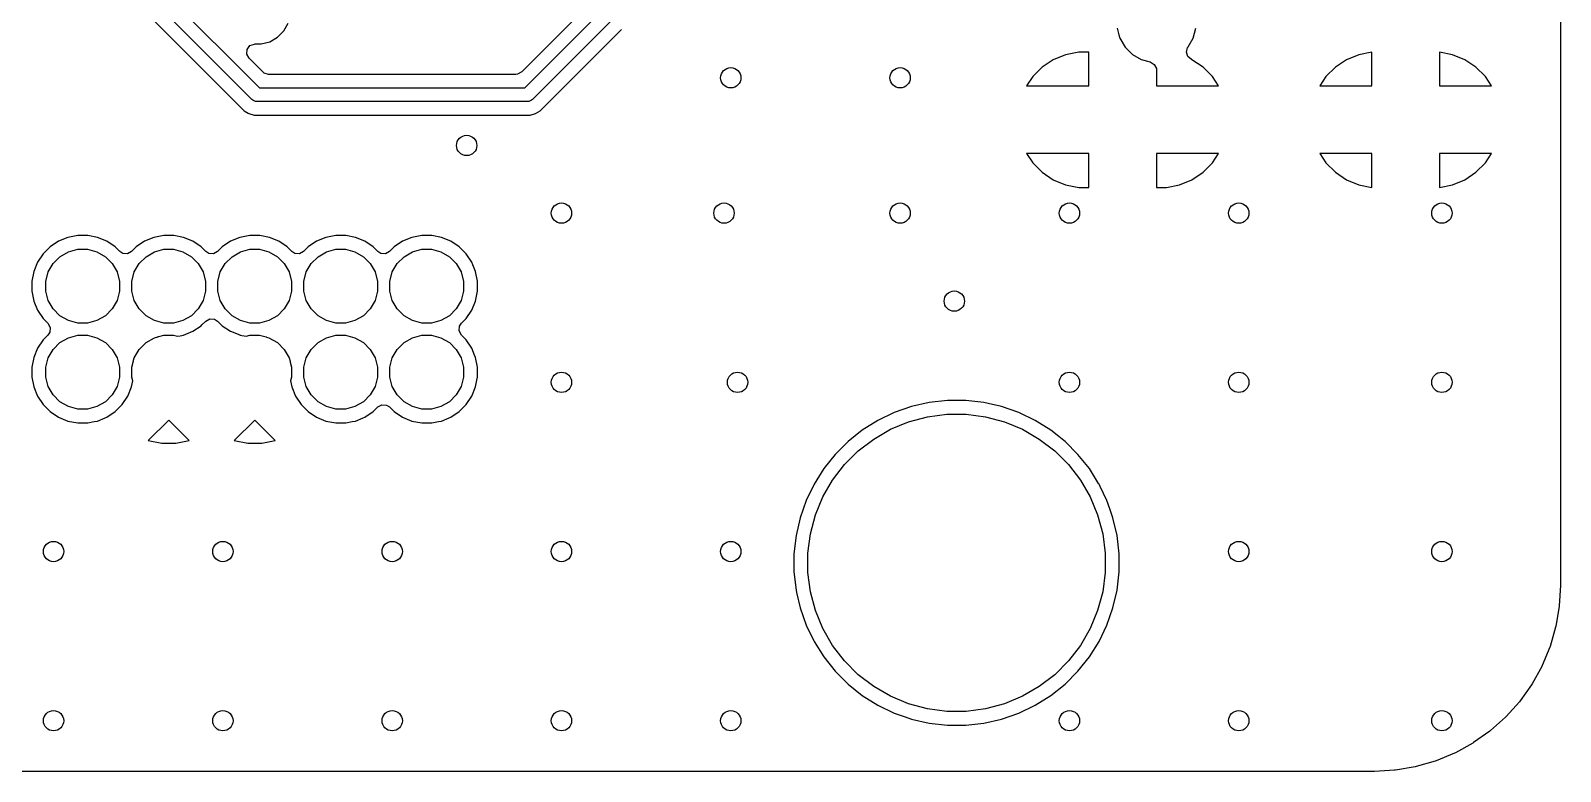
# Model space of a CAD drawing. Extents: x 2.65 to 6.49, y -4.64 to -1.62.
# Drawn here: x 5.597 to 6.486, y -4.636 to -4.205 of the extents above; entities that cross this region are included whole.
import ezdxf

# ---------------------------------------------------------------- set-up
doc = ezdxf.new("R2010")
doc.units = 0
doc.header["$MEASUREMENT"] = 0
doc.layers.add('BLACK', color=7, linetype='CONTINUOUS')

msp = doc.modelspace()

# ---------------------------------------------------------------- linework, layer by layer
at = {"layer": 'BLACK', "linetype": 'CONTINUOUS'}
for p, q in [((6.4862, -1.73242), (6.4862, -4.52742)), ((5.65217, -4.16038), (5.72998, -4.23819)), ((5.63876, -4.16927), (5.68048, -4.21099)), ((5.72556, -4.24491), (5.64544, -4.16479)), ((5.92375, -4.18747), (5.88236, -4.22887)), ((5.8842, -4.23819), (5.93427, -4.18811)), ((5.93984, -4.19368), (5.88861, -4.24491)), ((5.74045, -4.20868), (5.74411, -4.20501)), ((5.74411, -4.20501), (5.74671, -4.20052)), ((5.91888, -4.22581), (5.94048, -4.20421)), ((6.22856, -4.2034), (6.22958, -4.20721)), ((6.27264, -4.2092), (6.27419, -4.2034)), ((5.68048, -4.21099), (5.72108, -4.25159)), ((5.72278, -4.21579), (5.72443, -4.21359)), ((5.72443, -4.21359), (5.72701, -4.21263)), ((5.72701, -4.21263), (5.72736, -4.21262)), ((5.72736, -4.21262), (5.73094, -4.21262)), ((5.73094, -4.21262), (5.73595, -4.21128)), ((5.73094, -4.21262), (5.73094, -4.21262)), ((5.73595, -4.21128), (5.74045, -4.20868)), ((6.22958, -4.20721), (6.23012, -4.2092)), ((6.23012, -4.2092), (6.23312, -4.2144)), ((6.23312, -4.2144), (6.23312, -4.2144)), ((6.23312, -4.2144), (6.23312, -4.2144)), ((6.23312, -4.2144), (6.23737, -4.21865)), ((6.26876, -4.21737), (6.26944, -4.21471)), ((6.26944, -4.21471), (6.26954, -4.21456)), ((6.26954, -4.21456), (6.26975, -4.21419)), ((6.26975, -4.21419), (6.27264, -4.2092)), ((5.72259, -4.21854), (5.72278, -4.21579)), ((5.7239, -4.22095), (5.72259, -4.21854)), ((5.73182, -4.22887), (5.7239, -4.22095)), ((6.19139, -4.2218), (6.18494, -4.22611)), ((6.19856, -4.21884), (6.19139, -4.2218)), ((6.19139, -4.2218), (6.19139, -4.2218)), ((6.20616, -4.21732), (6.19856, -4.21884)), ((6.19856, -4.21884), (6.19856, -4.21884)), ((6.21201, -4.21732), (6.20616, -4.21732)), ((6.21201, -4.23701), (6.21201, -4.21732)), ((6.23737, -4.21865), (6.23737, -4.21865)), ((6.23737, -4.21865), (6.23737, -4.21865)), ((6.23737, -4.21865), (6.24257, -4.22165)), ((6.24257, -4.22165), (6.24257, -4.22165)), ((6.24257, -4.22165), (6.24257, -4.22165)), ((6.24257, -4.22165), (6.24776, -4.22304)), ((6.24776, -4.22304), (6.25011, -4.22448)), ((6.26963, -4.21999), (6.26876, -4.21737)), ((6.27177, -4.22171), (6.26963, -4.21999)), ((6.27199, -4.2218), (6.27177, -4.22171)), ((6.272, -4.2218), (6.27199, -4.2218)), ((6.27844, -4.22611), (6.272, -4.2218)), ((6.36186, -4.2218), (6.35541, -4.22611)), ((6.36903, -4.21884), (6.36186, -4.2218)), ((6.36186, -4.2218), (6.36186, -4.2218)), ((6.37657, -4.21733), (6.36903, -4.21884)), ((6.36903, -4.21884), (6.36903, -4.21884)), ((6.37657, -4.23701), (6.37657, -4.21733)), ((6.42349, -4.21884), (6.41594, -4.21733)), ((6.41594, -4.21733), (6.41594, -4.23701)), ((6.43066, -4.2218), (6.42349, -4.21884)), ((6.42349, -4.21884), (6.42349, -4.21884)), ((6.4371, -4.22611), (6.43066, -4.2218)), ((6.43066, -4.2218), (6.43066, -4.2218)), ((5.73263, -4.22952), (5.73182, -4.22887)), ((5.73527, -4.2303), (5.73263, -4.22952)), ((5.8789, -4.2303), (5.73527, -4.2303)), ((5.87994, -4.23018), (5.8789, -4.2303)), ((5.88236, -4.22887), (5.87994, -4.23018)), ((5.90768, -4.23701), (5.91888, -4.22581)), ((6.17946, -4.2316), (6.17584, -4.23701)), ((6.18494, -4.22611), (6.17946, -4.2316)), ((6.17946, -4.2316), (6.17946, -4.2316)), ((6.18494, -4.22611), (6.18494, -4.22611)), ((6.25011, -4.22448), (6.25131, -4.22695)), ((6.25131, -4.22695), (6.25138, -4.22776)), ((6.25138, -4.22776), (6.25138, -4.23701)), ((6.28393, -4.2316), (6.27844, -4.22611)), ((6.27844, -4.22611), (6.27844, -4.22611)), ((6.28754, -4.23701), (6.28393, -4.2316)), ((6.28393, -4.2316), (6.28393, -4.2316)), ((6.34993, -4.2316), (6.34631, -4.23701)), ((6.35541, -4.22611), (6.34993, -4.2316)), ((6.34993, -4.2316), (6.34993, -4.2316)), ((6.35541, -4.22611), (6.35541, -4.22611)), ((6.44259, -4.2316), (6.4371, -4.22611)), ((6.4371, -4.22611), (6.4371, -4.22611)), ((6.4462, -4.23701), (6.44259, -4.2316)), ((6.44259, -4.2316), (6.44259, -4.2316)), ((5.72998, -4.23819), (5.8842, -4.23819)), ((5.89529, -4.24939), (5.90768, -4.23701)), ((6.17584, -4.23701), (6.21201, -4.23701)), ((6.25138, -4.23701), (6.28754, -4.23701)), ((6.34631, -4.23701), (6.37657, -4.23701)), ((6.41594, -4.23701), (6.4462, -4.23701)), ((5.72616, -4.2454), (5.72556, -4.24491)), ((5.72758, -4.24599), (5.72616, -4.2454)), ((5.72835, -4.24606), (5.72758, -4.24599)), ((5.88583, -4.24606), (5.72835, -4.24606)), ((5.88659, -4.24599), (5.88583, -4.24606)), ((5.88801, -4.2454), (5.88659, -4.24599)), ((5.88861, -4.24491), (5.88801, -4.2454)), ((5.89309, -4.25159), (5.89529, -4.24939)), ((5.72108, -4.25159), (5.72342, -4.25294)), ((5.72342, -4.25294), (5.72378, -4.25315)), ((5.72378, -4.25315), (5.72378, -4.25315)), ((5.72378, -4.25315), (5.72679, -4.25396)), ((5.72679, -4.25396), (5.72679, -4.25396)), ((5.72679, -4.25396), (5.88738, -4.25396)), ((5.88738, -4.25396), (5.89039, -4.25315)), ((5.88738, -4.25396), (5.88738, -4.25396)), ((5.89039, -4.25315), (5.89309, -4.25159)), ((6.21201, -4.27638), (6.17584, -4.27638)), ((6.17584, -4.27638), (6.17946, -4.28179)), ((6.21201, -4.29606), (6.21201, -4.27638)), ((6.28754, -4.27638), (6.25138, -4.27638)), ((6.25138, -4.27638), (6.25138, -4.29606)), ((6.28393, -4.28179), (6.28754, -4.27638)), ((6.37657, -4.27638), (6.34631, -4.27638)), ((6.34631, -4.27638), (6.34993, -4.28179)), ((6.37657, -4.29605), (6.37657, -4.27638)), ((6.4462, -4.27638), (6.41594, -4.27638)), ((6.41594, -4.27638), (6.41594, -4.29605)), ((6.44259, -4.28179), (6.4462, -4.27638)), ((6.17946, -4.28179), (6.17946, -4.28179)), ((6.17946, -4.28179), (6.18494, -4.28727)), ((6.27844, -4.28727), (6.28393, -4.28179)), ((6.28393, -4.28179), (6.28393, -4.28179)), ((6.34993, -4.28179), (6.34993, -4.28179)), ((6.34993, -4.28179), (6.35541, -4.28727)), ((6.4371, -4.28727), (6.44259, -4.28179)), ((6.44259, -4.28179), (6.44259, -4.28179)), ((6.18494, -4.28727), (6.18494, -4.28727)), ((6.18494, -4.28727), (6.19139, -4.29158)), ((6.19139, -4.29158), (6.19139, -4.29158)), ((6.19139, -4.29158), (6.19856, -4.29455)), ((6.19856, -4.29455), (6.19856, -4.29455)), ((6.19856, -4.29455), (6.20616, -4.29606)), ((6.25722, -4.29606), (6.26483, -4.29455)), ((6.26483, -4.29455), (6.27199, -4.29158)), ((6.26483, -4.29455), (6.26483, -4.29455)), ((6.27199, -4.29158), (6.272, -4.29158)), ((6.272, -4.29158), (6.27844, -4.28727)), ((6.27844, -4.28727), (6.27844, -4.28727)), ((6.35541, -4.28727), (6.35541, -4.28727)), ((6.35541, -4.28727), (6.36186, -4.29158)), ((6.36186, -4.29158), (6.36186, -4.29158)), ((6.36186, -4.29158), (6.36903, -4.29455)), ((6.36903, -4.29455), (6.36903, -4.29455)), ((6.36903, -4.29455), (6.37657, -4.29605)), ((6.41594, -4.29605), (6.42349, -4.29455)), ((6.42349, -4.29455), (6.43066, -4.29158)), ((6.42349, -4.29455), (6.42349, -4.29455)), ((6.43066, -4.29158), (6.4371, -4.28727)), ((6.43066, -4.29158), (6.43066, -4.29158)), ((6.4371, -4.28727), (6.4371, -4.28727)), ((6.20616, -4.29606), (6.20616, -4.29606)), ((6.20616, -4.29606), (6.21201, -4.29606)), ((6.25138, -4.29606), (6.25722, -4.29606)), ((6.25722, -4.29606), (6.25722, -4.29606)), ((6.37657, -4.29605), (6.37657, -4.29605)), ((5.60833, -4.33059), (5.60421, -4.33471)), ((5.61317, -4.32736), (5.60833, -4.33059)), ((5.60833, -4.33059), (5.60833, -4.33059)), ((5.61855, -4.32513), (5.61317, -4.32736)), ((5.61317, -4.32736), (5.61317, -4.32736)), ((5.62426, -4.324), (5.61855, -4.32513)), ((5.61855, -4.32513), (5.61855, -4.32513)), ((5.63008, -4.324), (5.62426, -4.324)), ((5.62426, -4.324), (5.62426, -4.324)), ((5.63578, -4.32513), (5.63008, -4.324)), ((5.63008, -4.324), (5.63008, -4.324)), ((5.64116, -4.32736), (5.63578, -4.32513)), ((5.63578, -4.32513), (5.63578, -4.32513)), ((5.646, -4.33059), (5.64116, -4.32736)), ((5.64116, -4.32736), (5.64116, -4.32736)), ((5.64871, -4.33331), (5.646, -4.33059)), ((5.646, -4.33059), (5.646, -4.33059)), ((5.65833, -4.33059), (5.65562, -4.33331)), ((5.66317, -4.32736), (5.65833, -4.33059)), ((5.65833, -4.33059), (5.65833, -4.33059)), ((5.66855, -4.32513), (5.66317, -4.32736)), ((5.66317, -4.32736), (5.66317, -4.32736)), ((5.67426, -4.324), (5.66855, -4.32513)), ((5.66855, -4.32513), (5.66855, -4.32513)), ((5.68008, -4.324), (5.67426, -4.324)), ((5.67426, -4.324), (5.67426, -4.324)), ((5.68578, -4.32513), (5.68008, -4.324)), ((5.68008, -4.324), (5.68008, -4.324)), ((5.69116, -4.32736), (5.68578, -4.32513)), ((5.68578, -4.32513), (5.68578, -4.32513)), ((5.696, -4.33059), (5.69116, -4.32736)), ((5.69116, -4.32736), (5.69116, -4.32736)), ((5.69871, -4.33331), (5.696, -4.33059)), ((5.696, -4.33059), (5.696, -4.33059)), ((5.70833, -4.33059), (5.70562, -4.33331)), ((5.71317, -4.32736), (5.70833, -4.33059)), ((5.70833, -4.33059), (5.70833, -4.33059)), ((5.71855, -4.32513), (5.71317, -4.32736)), ((5.71317, -4.32736), (5.71317, -4.32736)), ((5.72426, -4.324), (5.71855, -4.32513)), ((5.71855, -4.32513), (5.71855, -4.32513)), ((5.73008, -4.324), (5.72426, -4.324)), ((5.72426, -4.324), (5.72426, -4.324)), ((5.73578, -4.32513), (5.73008, -4.324)), ((5.73008, -4.324), (5.73008, -4.324)), ((5.74116, -4.32736), (5.73578, -4.32513)), ((5.73578, -4.32513), (5.73578, -4.32513)), ((5.746, -4.33059), (5.74116, -4.32736)), ((5.74116, -4.32736), (5.74116, -4.32736)), ((5.74871, -4.33331), (5.746, -4.33059)), ((5.746, -4.33059), (5.746, -4.33059)), ((5.75833, -4.33059), (5.75562, -4.33331)), ((5.76317, -4.32736), (5.75833, -4.33059)), ((5.75833, -4.33059), (5.75833, -4.33059)), ((5.76855, -4.32513), (5.76317, -4.32736)), ((5.76317, -4.32736), (5.76317, -4.32736)), ((5.77426, -4.324), (5.76855, -4.32513)), ((5.76855, -4.32513), (5.76855, -4.32513)), ((5.78008, -4.324), (5.77426, -4.324)), ((5.77426, -4.324), (5.77426, -4.324)), ((5.78578, -4.32513), (5.78008, -4.324)), ((5.78008, -4.324), (5.78008, -4.324)), ((5.79116, -4.32736), (5.78578, -4.32513)), ((5.78578, -4.32513), (5.78578, -4.32513)), ((5.796, -4.33059), (5.79116, -4.32736)), ((5.79116, -4.32736), (5.79116, -4.32736)), ((5.79871, -4.33331), (5.796, -4.33059)), ((5.796, -4.33059), (5.796, -4.33059)), ((5.80833, -4.33059), (5.80562, -4.33331)), ((5.81317, -4.32736), (5.80833, -4.33059)), ((5.80833, -4.33059), (5.80833, -4.33059)), ((5.81855, -4.32513), (5.81317, -4.32736)), ((5.81317, -4.32736), (5.81317, -4.32736)), ((5.82426, -4.324), (5.81855, -4.32513)), ((5.81855, -4.32513), (5.81855, -4.32513)), ((5.83008, -4.324), (5.82426, -4.324)), ((5.82426, -4.324), (5.82426, -4.324)), ((5.83578, -4.32513), (5.83008, -4.324)), ((5.83008, -4.324), (5.83008, -4.324)), ((5.84116, -4.32736), (5.83578, -4.32513)), ((5.83578, -4.32513), (5.83578, -4.32513)), ((5.846, -4.33059), (5.84116, -4.32736)), ((5.84116, -4.32736), (5.84116, -4.32736)), ((5.85012, -4.33471), (5.846, -4.33059)), ((5.846, -4.33059), (5.846, -4.33059)), ((5.60098, -4.33955), (5.59875, -4.34492)), ((5.60421, -4.33471), (5.60098, -4.33955)), ((5.60098, -4.33955), (5.60098, -4.33955)), ((5.60421, -4.33471), (5.60421, -4.33471)), ((5.60999, -4.34036), (5.61398, -4.33636)), ((5.61398, -4.33636), (5.61888, -4.33354)), ((5.61888, -4.33354), (5.62434, -4.33207)), ((5.62434, -4.33207), (5.62999, -4.33207)), ((5.62999, -4.33207), (5.63545, -4.33354)), ((5.63545, -4.33354), (5.64035, -4.33636)), ((5.64035, -4.33636), (5.64434, -4.34036)), ((5.65046, -4.33443), (5.64871, -4.33331)), ((5.6532, -4.33462), (5.65046, -4.33443)), ((5.65562, -4.33331), (5.6532, -4.33462)), ((5.65999, -4.34036), (5.66398, -4.33636)), ((5.66398, -4.33636), (5.66888, -4.33354)), ((5.66888, -4.33354), (5.67434, -4.33207)), ((5.67434, -4.33207), (5.67999, -4.33207)), ((5.67999, -4.33207), (5.68545, -4.33354)), ((5.68545, -4.33354), (5.69035, -4.33636)), ((5.69035, -4.33636), (5.69434, -4.34036)), ((5.70046, -4.33443), (5.69871, -4.33331)), ((5.7032, -4.33462), (5.70046, -4.33443)), ((5.70562, -4.33331), (5.7032, -4.33462)), ((5.70999, -4.34036), (5.71398, -4.33636)), ((5.71398, -4.33636), (5.71888, -4.33354)), ((5.71888, -4.33354), (5.72434, -4.33207)), ((5.72434, -4.33207), (5.72999, -4.33207)), ((5.72999, -4.33207), (5.73545, -4.33354)), ((5.73545, -4.33354), (5.74035, -4.33636)), ((5.74035, -4.33636), (5.74434, -4.34036)), ((5.75046, -4.33443), (5.74871, -4.33331)), ((5.7532, -4.33462), (5.75046, -4.33443)), ((5.75562, -4.33331), (5.7532, -4.33462)), ((5.75999, -4.34036), (5.76398, -4.33636)), ((5.76398, -4.33636), (5.76888, -4.33354)), ((5.76888, -4.33354), (5.77434, -4.33207)), ((5.77434, -4.33207), (5.77999, -4.33207)), ((5.77999, -4.33207), (5.78545, -4.33354)), ((5.78545, -4.33354), (5.79035, -4.33636)), ((5.79035, -4.33636), (5.79434, -4.34036)), ((5.80046, -4.33443), (5.79871, -4.33331)), ((5.8032, -4.33462), (5.80046, -4.33443)), ((5.80562, -4.33331), (5.8032, -4.33462)), ((5.80999, -4.34036), (5.81398, -4.33636)), ((5.81398, -4.33636), (5.81888, -4.33354)), ((5.81888, -4.33354), (5.82434, -4.33207)), ((5.82434, -4.33207), (5.82999, -4.33207)), ((5.82999, -4.33207), (5.83545, -4.33354)), ((5.83545, -4.33354), (5.84035, -4.33636)), ((5.84035, -4.33636), (5.84434, -4.34036)), ((5.85335, -4.33955), (5.85012, -4.33471)), ((5.85012, -4.33471), (5.85012, -4.33471)), ((5.85397, -4.34105), (5.85335, -4.33955)), ((5.85335, -4.33955), (5.85335, -4.33955)), ((5.59875, -4.34492), (5.59762, -4.35063)), ((5.59875, -4.34492), (5.59875, -4.34492)), ((5.6057, -4.35072), (5.60716, -4.34526)), ((5.60716, -4.34526), (5.60999, -4.34036)), ((5.64434, -4.34036), (5.64717, -4.34526)), ((5.64717, -4.34526), (5.64863, -4.35072)), ((5.6557, -4.35072), (5.65716, -4.34526)), ((5.65716, -4.34526), (5.65999, -4.34036)), ((5.69434, -4.34036), (5.69717, -4.34526)), ((5.69717, -4.34526), (5.69863, -4.35072)), ((5.7057, -4.35072), (5.70716, -4.34526)), ((5.70716, -4.34526), (5.70999, -4.34036)), ((5.74434, -4.34036), (5.74717, -4.34526)), ((5.74717, -4.34526), (5.74863, -4.35072)), ((5.7557, -4.35072), (5.75716, -4.34526)), ((5.75716, -4.34526), (5.75999, -4.34036)), ((5.79434, -4.34036), (5.79717, -4.34526)), ((5.79717, -4.34526), (5.79863, -4.35072)), ((5.8057, -4.35072), (5.80716, -4.34526)), ((5.80716, -4.34526), (5.80999, -4.34036)), ((5.84434, -4.34036), (5.84717, -4.34526)), ((5.84717, -4.34526), (5.84863, -4.35072)), ((5.85558, -4.34492), (5.85397, -4.34105)), ((5.85671, -4.35063), (5.85558, -4.34492)), ((5.85558, -4.34492), (5.85558, -4.34492)), ((5.85558, -4.34492), (5.85558, -4.34492)), ((5.59762, -4.35063), (5.59762, -4.35063)), ((5.59762, -4.35063), (5.59762, -4.35645)), ((5.59762, -4.35645), (5.59762, -4.35645)), ((5.59762, -4.35645), (5.59762, -4.35645)), ((5.59762, -4.35645), (5.59875, -4.36216)), ((5.6057, -4.35637), (5.6057, -4.35072)), ((5.60716, -4.36183), (5.6057, -4.35637)), ((5.64863, -4.35637), (5.64717, -4.36183)), ((5.64863, -4.35072), (5.64863, -4.35637)), ((5.6557, -4.35637), (5.6557, -4.35072)), ((5.65716, -4.36183), (5.6557, -4.35637)), ((5.69863, -4.35637), (5.69717, -4.36183)), ((5.69863, -4.35072), (5.69863, -4.35637)), ((5.7057, -4.35637), (5.7057, -4.35072)), ((5.70716, -4.36183), (5.7057, -4.35637)), ((5.74863, -4.35637), (5.74717, -4.36183)), ((5.74863, -4.35072), (5.74863, -4.35637)), ((5.7557, -4.35637), (5.7557, -4.35072)), ((5.75716, -4.36183), (5.7557, -4.35637)), ((5.79863, -4.35637), (5.79717, -4.36183)), ((5.79863, -4.35072), (5.79863, -4.35637)), ((5.8057, -4.35637), (5.8057, -4.35072)), ((5.80716, -4.36183), (5.8057, -4.35637)), ((5.84863, -4.35637), (5.84717, -4.36183)), ((5.84863, -4.35072), (5.84863, -4.35637)), ((5.85635, -4.35829), (5.85671, -4.35645)), ((5.85671, -4.35645), (5.85671, -4.35063)), ((5.59875, -4.36216), (5.59875, -4.36216)), ((5.59875, -4.36216), (5.60098, -4.36754)), ((5.60999, -4.36673), (5.60716, -4.36183)), ((5.64717, -4.36183), (5.64434, -4.36673)), ((5.65999, -4.36673), (5.65716, -4.36183)), ((5.69717, -4.36183), (5.69434, -4.36673)), ((5.70999, -4.36673), (5.70716, -4.36183)), ((5.74717, -4.36183), (5.74434, -4.36673)), ((5.75999, -4.36673), (5.75716, -4.36183)), ((5.79717, -4.36183), (5.79434, -4.36673)), ((5.80999, -4.36673), (5.80716, -4.36183)), ((5.84717, -4.36183), (5.84434, -4.36673)), ((5.85335, -4.36754), (5.85558, -4.36216)), ((5.85558, -4.36216), (5.85635, -4.35829)), ((5.60098, -4.36754), (5.60098, -4.36754)), ((5.60098, -4.36754), (5.60421, -4.37238)), ((5.60421, -4.37238), (5.60421, -4.37238)), ((5.60421, -4.37238), (5.60693, -4.37509)), ((5.60693, -4.37509), (5.60825, -4.37751)), ((5.61398, -4.37072), (5.60999, -4.36673)), ((5.61888, -4.37355), (5.61398, -4.37072)), ((5.62434, -4.37501), (5.61888, -4.37355)), ((5.62999, -4.37501), (5.62434, -4.37501)), ((5.63545, -4.37355), (5.62999, -4.37501)), ((5.64035, -4.37072), (5.63545, -4.37355)), ((5.64434, -4.36673), (5.64035, -4.37072)), ((5.66398, -4.37072), (5.65999, -4.36673)), ((5.66888, -4.37355), (5.66398, -4.37072)), ((5.67434, -4.37501), (5.66888, -4.37355)), ((5.67999, -4.37501), (5.67434, -4.37501)), ((5.68545, -4.37355), (5.67999, -4.37501)), ((5.69035, -4.37072), (5.68545, -4.37355)), ((5.69434, -4.36673), (5.69035, -4.37072)), ((5.69649, -4.37601), (5.69871, -4.37378)), ((5.69871, -4.37378), (5.70113, -4.37246)), ((5.70113, -4.37246), (5.70387, -4.37266)), ((5.70387, -4.37266), (5.70562, -4.37378)), ((5.70562, -4.37378), (5.70833, -4.37649)), ((5.71398, -4.37072), (5.70999, -4.36673)), ((5.71888, -4.37355), (5.71398, -4.37072)), ((5.72434, -4.37501), (5.71888, -4.37355)), ((5.72999, -4.37501), (5.72434, -4.37501)), ((5.73545, -4.37355), (5.72999, -4.37501)), ((5.74035, -4.37072), (5.73545, -4.37355)), ((5.74434, -4.36673), (5.74035, -4.37072)), ((5.76398, -4.37072), (5.75999, -4.36673)), ((5.76888, -4.37355), (5.76398, -4.37072)), ((5.77434, -4.37501), (5.76888, -4.37355)), ((5.77999, -4.37501), (5.77434, -4.37501)), ((5.78545, -4.37355), (5.77999, -4.37501)), ((5.79035, -4.37072), (5.78545, -4.37355)), ((5.79434, -4.36673), (5.79035, -4.37072)), ((5.81398, -4.37072), (5.80999, -4.36673)), ((5.81888, -4.37355), (5.81398, -4.37072)), ((5.82434, -4.37501), (5.81888, -4.37355)), ((5.82999, -4.37501), (5.82434, -4.37501)), ((5.83545, -4.37355), (5.82999, -4.37501)), ((5.84035, -4.37072), (5.83545, -4.37355)), ((5.84434, -4.36673), (5.84035, -4.37072)), ((5.84628, -4.37684), (5.8474, -4.37509)), ((5.8474, -4.37509), (5.85012, -4.37238)), ((5.85012, -4.37238), (5.85335, -4.36754)), ((5.85012, -4.37238), (5.85012, -4.37238)), ((5.60693, -4.382), (5.60421, -4.38471)), ((5.60805, -4.38025), (5.60693, -4.382)), ((5.60825, -4.37751), (5.60805, -4.38025)), ((5.61398, -4.38636), (5.61888, -4.38354)), ((5.61888, -4.38354), (5.62434, -4.38207)), ((5.62434, -4.38207), (5.62999, -4.38207)), ((5.62999, -4.38207), (5.63545, -4.38354)), ((5.63545, -4.38354), (5.64035, -4.38636)), ((5.66398, -4.38636), (5.66888, -4.38354)), ((5.66888, -4.38354), (5.67084, -4.38301)), ((5.67084, -4.38301), (5.67109, -4.38287)), ((5.67109, -4.38287), (5.67136, -4.38287)), ((5.67136, -4.38287), (5.67434, -4.38207)), ((5.67434, -4.38207), (5.67999, -4.38207)), ((5.67999, -4.38207), (5.6822, -4.38267)), ((5.6822, -4.38267), (5.68392, -4.38233)), ((5.68392, -4.38233), (5.68578, -4.38196)), ((5.68578, -4.38196), (5.69116, -4.37973)), ((5.69116, -4.37973), (5.696, -4.37649)), ((5.696, -4.37649), (5.69649, -4.37601)), ((5.70833, -4.37649), (5.70833, -4.37649)), ((5.70833, -4.37649), (5.71317, -4.37973)), ((5.71317, -4.37973), (5.71317, -4.37973)), ((5.71317, -4.37973), (5.71844, -4.38191)), ((5.71844, -4.38191), (5.71855, -4.38196)), ((5.71855, -4.38196), (5.71855, -4.38196)), ((5.71855, -4.38196), (5.71855, -4.38196)), ((5.71855, -4.38196), (5.72213, -4.38267)), ((5.72213, -4.38267), (5.72434, -4.38207)), ((5.72434, -4.38207), (5.72999, -4.38207)), ((5.72999, -4.38207), (5.73374, -4.38308)), ((5.73374, -4.38308), (5.73399, -4.3831)), ((5.73399, -4.3831), (5.7341, -4.38318)), ((5.7341, -4.38318), (5.73545, -4.38354)), ((5.73545, -4.38354), (5.74035, -4.38636)), ((5.76398, -4.38636), (5.76888, -4.38354)), ((5.76888, -4.38354), (5.77434, -4.38207)), ((5.77434, -4.38207), (5.77999, -4.38207)), ((5.77999, -4.38207), (5.78545, -4.38354)), ((5.78545, -4.38354), (5.79035, -4.38636)), ((5.81398, -4.38636), (5.81888, -4.38354)), ((5.81888, -4.38354), (5.82434, -4.38207)), ((5.82434, -4.38207), (5.82999, -4.38207)), ((5.82999, -4.38207), (5.83545, -4.38354)), ((5.83545, -4.38354), (5.84035, -4.38636)), ((5.84609, -4.37958), (5.84628, -4.37684)), ((5.8474, -4.382), (5.84609, -4.37958)), ((5.85012, -4.38471), (5.8474, -4.382)), ((5.60098, -4.38955), (5.59875, -4.39492)), ((5.60421, -4.38471), (5.60098, -4.38955)), ((5.60098, -4.38955), (5.60098, -4.38955)), ((5.60421, -4.38471), (5.60421, -4.38471)), ((5.60716, -4.39526), (5.60999, -4.39036)), ((5.60999, -4.39036), (5.61398, -4.38636)), ((5.64035, -4.38636), (5.64434, -4.39036)), ((5.64434, -4.39036), (5.64717, -4.39526)), ((5.65716, -4.39526), (5.65999, -4.39036)), ((5.65999, -4.39036), (5.66398, -4.38636)), ((5.74035, -4.38636), (5.74434, -4.39036)), ((5.74434, -4.39036), (5.74717, -4.39526)), ((5.75716, -4.39526), (5.75999, -4.39036)), ((5.75999, -4.39036), (5.76398, -4.38636)), ((5.79035, -4.38636), (5.79434, -4.39036)), ((5.79434, -4.39036), (5.79717, -4.39526)), ((5.80716, -4.39526), (5.80999, -4.39036)), ((5.80999, -4.39036), (5.81398, -4.38636)), ((5.84035, -4.38636), (5.84434, -4.39036)), ((5.84434, -4.39036), (5.84717, -4.39526)), ((5.85335, -4.38955), (5.85012, -4.38471)), ((5.85012, -4.38471), (5.85012, -4.38471)), ((5.85501, -4.39356), (5.85335, -4.38955)), ((5.85335, -4.38955), (5.85335, -4.38955)), ((5.59875, -4.39492), (5.59762, -4.40063)), ((5.59762, -4.40063), (5.59762, -4.40063)), ((5.59762, -4.40063), (5.59762, -4.40645)), ((5.59875, -4.39492), (5.59875, -4.39492)), ((5.6057, -4.40072), (5.60716, -4.39526)), ((5.6057, -4.40637), (5.6057, -4.40072)), ((5.64717, -4.39526), (5.64863, -4.40072)), ((5.64863, -4.40072), (5.64863, -4.40637)), ((5.6557, -4.40072), (5.6567, -4.39697)), ((5.6557, -4.40637), (5.6557, -4.40072)), ((5.6567, -4.39697), (5.65672, -4.39672)), ((5.65672, -4.39672), (5.6568, -4.39661)), ((5.6568, -4.39661), (5.65716, -4.39526)), ((5.74717, -4.39526), (5.7477, -4.39722)), ((5.7477, -4.39722), (5.74783, -4.39747)), ((5.74783, -4.39747), (5.74784, -4.39774)), ((5.74784, -4.39774), (5.74863, -4.40072)), ((5.74863, -4.40072), (5.74863, -4.40637)), ((5.7557, -4.40072), (5.75716, -4.39526)), ((5.7557, -4.40637), (5.7557, -4.40072)), ((5.79717, -4.39526), (5.79863, -4.40072)), ((5.79863, -4.40072), (5.79863, -4.40637)), ((5.8057, -4.40072), (5.80716, -4.39526)), ((5.8057, -4.40637), (5.8057, -4.40072)), ((5.84717, -4.39526), (5.84863, -4.40072)), ((5.84863, -4.40072), (5.84863, -4.40637)), ((5.85558, -4.39492), (5.85501, -4.39356)), ((5.85671, -4.40063), (5.85558, -4.39492)), ((5.85558, -4.39492), (5.85558, -4.39492)), ((5.85558, -4.39492), (5.85558, -4.39492)), ((5.85671, -4.40645), (5.85671, -4.40063)), ((5.59762, -4.40645), (5.59762, -4.40645)), ((5.59762, -4.40645), (5.59762, -4.40645)), ((5.59762, -4.40645), (5.59875, -4.41216)), ((5.60716, -4.41183), (5.6057, -4.40637)), ((5.64863, -4.40637), (5.64717, -4.41183)), ((5.65558, -4.41216), (5.65629, -4.40858)), ((5.65629, -4.40858), (5.6557, -4.40637)), ((5.74863, -4.40637), (5.74804, -4.40858)), ((5.74804, -4.40858), (5.74875, -4.41216)), ((5.75716, -4.41183), (5.7557, -4.40637)), ((5.79863, -4.40637), (5.79717, -4.41183)), ((5.80716, -4.41183), (5.8057, -4.40637)), ((5.84863, -4.40637), (5.84717, -4.41183)), ((5.85558, -4.41216), (5.85636, -4.4082)), ((5.85636, -4.4082), (5.85671, -4.40645)), ((5.59875, -4.41216), (5.59875, -4.41216)), ((5.59875, -4.41216), (5.60098, -4.41754)), ((5.60098, -4.41754), (5.60098, -4.41754)), ((5.60098, -4.41754), (5.60421, -4.42238)), ((5.60999, -4.41673), (5.60716, -4.41183)), ((5.61398, -4.42072), (5.60999, -4.41673)), ((5.64434, -4.41673), (5.64035, -4.42072)), ((5.64717, -4.41183), (5.64434, -4.41673)), ((5.65012, -4.42238), (5.65335, -4.41754)), ((5.65335, -4.41754), (5.65558, -4.41216)), ((5.74875, -4.41216), (5.74875, -4.41216)), ((5.74875, -4.41216), (5.75098, -4.41754)), ((5.75098, -4.41754), (5.75098, -4.41754)), ((5.75098, -4.41754), (5.75421, -4.42238)), ((5.75999, -4.41673), (5.75716, -4.41183)), ((5.76398, -4.42072), (5.75999, -4.41673)), ((5.79434, -4.41673), (5.79035, -4.42072)), ((5.79717, -4.41183), (5.79434, -4.41673)), ((5.80999, -4.41673), (5.80716, -4.41183)), ((5.81398, -4.42072), (5.80999, -4.41673)), ((5.84434, -4.41673), (5.84035, -4.42072)), ((5.84717, -4.41183), (5.84434, -4.41673)), ((5.85012, -4.42238), (5.85335, -4.41754)), ((5.85335, -4.41754), (5.85558, -4.41216)), ((5.60421, -4.42238), (5.60421, -4.42238)), ((5.60421, -4.42238), (5.60833, -4.42649)), ((5.60833, -4.42649), (5.60833, -4.42649)), ((5.60833, -4.42649), (5.61317, -4.42973)), ((5.61888, -4.42355), (5.61398, -4.42072)), ((5.62434, -4.42501), (5.61888, -4.42355)), ((5.62999, -4.42501), (5.62434, -4.42501)), ((5.63545, -4.42355), (5.62999, -4.42501)), ((5.64035, -4.42072), (5.63545, -4.42355)), ((5.64116, -4.42973), (5.646, -4.42649)), ((5.646, -4.42649), (5.65012, -4.42238)), ((5.75421, -4.42238), (5.75421, -4.42238)), ((5.75421, -4.42238), (5.75833, -4.42649)), ((5.75833, -4.42649), (5.75833, -4.42649)), ((5.75833, -4.42649), (5.76317, -4.42973)), ((5.76888, -4.42355), (5.76398, -4.42072)), ((5.77434, -4.42501), (5.76888, -4.42355)), ((5.77999, -4.42501), (5.77434, -4.42501)), ((5.78545, -4.42355), (5.77999, -4.42501)), ((5.79035, -4.42072), (5.78545, -4.42355)), ((5.79116, -4.42973), (5.796, -4.42649)), ((5.796, -4.42649), (5.79871, -4.42378)), ((5.796, -4.42649), (5.796, -4.42649)), ((5.79871, -4.42378), (5.80113, -4.42246)), ((5.80113, -4.42246), (5.80387, -4.42266)), ((5.80387, -4.42266), (5.80562, -4.42378)), ((5.80562, -4.42378), (5.80833, -4.42649)), ((5.80833, -4.42649), (5.80833, -4.42649)), ((5.80833, -4.42649), (5.81317, -4.42973)), ((5.81888, -4.42355), (5.81398, -4.42072)), ((5.82434, -4.42501), (5.81888, -4.42355)), ((5.82999, -4.42501), (5.82434, -4.42501)), ((5.83545, -4.42355), (5.82999, -4.42501)), ((5.84035, -4.42072), (5.83545, -4.42355)), ((5.84116, -4.42973), (5.846, -4.42649)), ((5.846, -4.42649), (5.85012, -4.42238)), ((6.09893, -4.42699), (6.08937, -4.43159)), ((6.10895, -4.42348), (6.09893, -4.42699)), ((6.1193, -4.42112), (6.10895, -4.42348)), ((6.10895, -4.42348), (6.10895, -4.42348)), ((6.11826, -4.42949), (6.12949, -4.42801)), ((6.12985, -4.41993), (6.1193, -4.42112)), ((6.1193, -4.42112), (6.1193, -4.42112)), ((6.12949, -4.42801), (6.14082, -4.42801)), ((6.14046, -4.41993), (6.12985, -4.41993)), ((6.12985, -4.41993), (6.12985, -4.41993)), ((6.14047, -4.41993), (6.14046, -4.41993)), ((6.15101, -4.42112), (6.14047, -4.41993)), ((6.14082, -4.42801), (6.15206, -4.42949)), ((6.1536, -4.42171), (6.15101, -4.42112)), ((6.15101, -4.42112), (6.15101, -4.42112)), ((6.15101, -4.42112), (6.15101, -4.42112)), ((6.16136, -4.42348), (6.1536, -4.42171)), ((6.17138, -4.42699), (6.16136, -4.42348)), ((6.16136, -4.42348), (6.16136, -4.42348)), ((6.18094, -4.43159), (6.17138, -4.42699)), ((5.61317, -4.42973), (5.61317, -4.42973)), ((5.61317, -4.42973), (5.61855, -4.43196)), ((5.61855, -4.43196), (5.61855, -4.43196)), ((5.61855, -4.43196), (5.61855, -4.43196)), ((5.61855, -4.43196), (5.61855, -4.43196)), ((5.61855, -4.43196), (5.62426, -4.43309)), ((5.62426, -4.43309), (5.62426, -4.43309)), ((5.62426, -4.43309), (5.63008, -4.43309)), ((5.63008, -4.43309), (5.63392, -4.43233)), ((5.63392, -4.43233), (5.63578, -4.43196)), ((5.63578, -4.43196), (5.6403, -4.43009)), ((5.6403, -4.43009), (5.64116, -4.42973)), ((5.64116, -4.42973), (5.64116, -4.42973)), ((5.64116, -4.42973), (5.64116, -4.42973)), ((5.67717, -4.43138), (5.66523, -4.44332)), ((5.6891, -4.44332), (5.67717, -4.43138)), ((5.67717, -4.43138), (5.67717, -4.43138)), ((5.72717, -4.43138), (5.71523, -4.44332)), ((5.7391, -4.44332), (5.72717, -4.43138)), ((5.72717, -4.43138), (5.72717, -4.43138)), ((5.76317, -4.42973), (5.76317, -4.42973)), ((5.76317, -4.42973), (5.76855, -4.43196)), ((5.76855, -4.43196), (5.76855, -4.43196)), ((5.76855, -4.43196), (5.76855, -4.43196)), ((5.76855, -4.43196), (5.76855, -4.43196)), ((5.76855, -4.43196), (5.77426, -4.43309)), ((5.77426, -4.43309), (5.77426, -4.43309)), ((5.77426, -4.43309), (5.78008, -4.43309)), ((5.78008, -4.43309), (5.78392, -4.43233)), ((5.78392, -4.43233), (5.78578, -4.43196)), ((5.78578, -4.43196), (5.7903, -4.43009)), ((5.7903, -4.43009), (5.79116, -4.42973)), ((5.79116, -4.42973), (5.79116, -4.42973)), ((5.79116, -4.42973), (5.79116, -4.42973)), ((5.81317, -4.42973), (5.81317, -4.42973)), ((5.81317, -4.42973), (5.81855, -4.43196)), ((5.81855, -4.43196), (5.81855, -4.43196)), ((5.81855, -4.43196), (5.81855, -4.43196)), ((5.81855, -4.43196), (5.81855, -4.43196)), ((5.81855, -4.43196), (5.82426, -4.43309)), ((5.82426, -4.43309), (5.82426, -4.43309)), ((5.82426, -4.43309), (5.83008, -4.43309)), ((5.83008, -4.43309), (5.83392, -4.43233)), ((5.83392, -4.43233), (5.83578, -4.43196)), ((5.83578, -4.43196), (5.8403, -4.43009)), ((5.8403, -4.43009), (5.84116, -4.42973)), ((5.84116, -4.42973), (5.84116, -4.42973)), ((5.84116, -4.42973), (5.84116, -4.42973)), ((6.08038, -4.43724), (6.07208, -4.44386)), ((6.08937, -4.43159), (6.08038, -4.43724)), ((6.08704, -4.44242), (6.09685, -4.43676)), ((6.09685, -4.43676), (6.10732, -4.43242)), ((6.10732, -4.43242), (6.11826, -4.42949)), ((6.15206, -4.42949), (6.163, -4.43242)), ((6.163, -4.43242), (6.17347, -4.43676)), ((6.17347, -4.43676), (6.18328, -4.44242)), ((6.18993, -4.43724), (6.18094, -4.43159)), ((6.18094, -4.43159), (6.18094, -4.43159)), ((6.19456, -4.44093), (6.18993, -4.43724)), ((5.66523, -4.44332), (5.67309, -4.44488)), ((5.66523, -4.44332), (5.66523, -4.44332)), ((5.67309, -4.44488), (5.67309, -4.44488)), ((5.67309, -4.44488), (5.68124, -4.44488)), ((5.68124, -4.44488), (5.6891, -4.44332)), ((5.68124, -4.44488), (5.68124, -4.44488)), ((5.6891, -4.44332), (5.6891, -4.44332)), ((5.71523, -4.44332), (5.72309, -4.44488)), ((5.71523, -4.44332), (5.71523, -4.44332)), ((5.72309, -4.44488), (5.72309, -4.44488)), ((5.72309, -4.44488), (5.73124, -4.44488)), ((5.73124, -4.44488), (5.7391, -4.44332)), ((5.73124, -4.44488), (5.73124, -4.44488)), ((5.7391, -4.44332), (5.7391, -4.44332)), ((6.07208, -4.44386), (6.06458, -4.45136)), ((6.07805, -4.44932), (6.08704, -4.44242)), ((6.18328, -4.44242), (6.19227, -4.44932)), ((6.19755, -4.44332), (6.19456, -4.44093)), ((6.19823, -4.44386), (6.19755, -4.44332)), ((6.20574, -4.45136), (6.19823, -4.44386)), ((6.06458, -4.45136), (6.05796, -4.45966)), ((6.07004, -4.45733), (6.07805, -4.44932)), ((6.19227, -4.44932), (6.20028, -4.45733)), ((6.21236, -4.45966), (6.20574, -4.45136)), ((6.05796, -4.45966), (6.05231, -4.46865)), ((6.06314, -4.46632), (6.07004, -4.45733)), ((6.20028, -4.45733), (6.20717, -4.46632)), ((6.21773, -4.46822), (6.21236, -4.45966)), ((6.05231, -4.46865), (6.04771, -4.47821)), ((6.05748, -4.47613), (6.06314, -4.46632)), ((6.20717, -4.46632), (6.21284, -4.47613)), ((6.218, -4.46865), (6.21773, -4.46822)), ((6.21868, -4.47006), (6.218, -4.46865)), ((6.22261, -4.47821), (6.21868, -4.47006)), ((6.04771, -4.47821), (6.0442, -4.48823)), ((6.05314, -4.4866), (6.05748, -4.47613)), ((6.21284, -4.47613), (6.21718, -4.4866)), ((6.22428, -4.48298), (6.22261, -4.47821)), ((6.0442, -4.48823), (6.04184, -4.49858)), ((6.0442, -4.48823), (6.0442, -4.48823)), ((6.05021, -4.49754), (6.05314, -4.4866)), ((6.21718, -4.4866), (6.22011, -4.49754)), ((6.22611, -4.48821), (6.22428, -4.48298)), ((6.22611, -4.48823), (6.22611, -4.48821)), ((6.22848, -4.49858), (6.22611, -4.48823)), ((6.04184, -4.49858), (6.04065, -4.50913)), ((6.04184, -4.49858), (6.04184, -4.49858)), ((6.04873, -4.50877), (6.05021, -4.49754)), ((6.22011, -4.49754), (6.22159, -4.50877)), ((6.22967, -4.50913), (6.22848, -4.49858)), ((6.04873, -4.5201), (6.04873, -4.50877)), ((6.22159, -4.50877), (6.22159, -4.5201)), ((6.04065, -4.50913), (6.04065, -4.51975)), ((6.22967, -4.51975), (6.22967, -4.50913)), ((6.04065, -4.51975), (6.04184, -4.53029)), ((6.05021, -4.53134), (6.04873, -4.5201)), ((6.22159, -4.5201), (6.22011, -4.53134)), ((6.22848, -4.53029), (6.22967, -4.51975)), ((6.04184, -4.53029), (6.04184, -4.53029)), ((6.04184, -4.53029), (6.04184, -4.53029)), ((6.04184, -4.53029), (6.04218, -4.53178)), ((6.04218, -4.53178), (6.0442, -4.54064)), ((6.05314, -4.54228), (6.05021, -4.53134)), ((6.22011, -4.53134), (6.21718, -4.54228)), ((6.22611, -4.54064), (6.22848, -4.53029)), ((6.48619, -4.5277), (6.48554, -4.53941)), ((6.4862, -4.52742), (6.48619, -4.5277)), ((6.0442, -4.54064), (6.0442, -4.54064)), ((6.0442, -4.54064), (6.04771, -4.55066)), ((6.05748, -4.55275), (6.05314, -4.54228)), ((6.21718, -4.54228), (6.21284, -4.55275)), ((6.22261, -4.55066), (6.22611, -4.54064)), ((6.48547, -4.53995), (6.48353, -4.55138)), ((6.48554, -4.53941), (6.48547, -4.53995)), ((6.04771, -4.55066), (6.05231, -4.56023)), ((6.06314, -4.56256), (6.05748, -4.55275)), ((6.21284, -4.55275), (6.20717, -4.56256)), ((6.218, -4.56023), (6.22261, -4.55066)), ((6.48341, -4.55191), (6.4802, -4.56305)), ((6.48353, -4.55138), (6.48341, -4.55191)), ((6.05231, -4.56023), (6.05231, -4.56023)), ((6.05231, -4.56023), (6.05796, -4.56921)), ((6.21236, -4.56921), (6.218, -4.56023)), ((6.05796, -4.56921), (6.06458, -4.57751)), ((6.07004, -4.57155), (6.06314, -4.56256)), ((6.20717, -4.56256), (6.20028, -4.57155)), ((6.20574, -4.57751), (6.21236, -4.56921)), ((6.48002, -4.56356), (6.47559, -4.57427)), ((6.4802, -4.56305), (6.48002, -4.56356)), ((6.06458, -4.57751), (6.07208, -4.58502)), ((6.07805, -4.57956), (6.07004, -4.57155)), ((6.08704, -4.58646), (6.07805, -4.57956)), ((6.19227, -4.57956), (6.18328, -4.58646)), ((6.20028, -4.57155), (6.19227, -4.57956)), ((6.19823, -4.58502), (6.20574, -4.57751)), ((6.47535, -4.57477), (6.46974, -4.58491)), ((6.47559, -4.57427), (6.47535, -4.57477)), ((6.07208, -4.58502), (6.08038, -4.59164)), ((6.09685, -4.59212), (6.08704, -4.58646)), ((6.18328, -4.58646), (6.17347, -4.59212)), ((6.18993, -4.59164), (6.19823, -4.58502)), ((6.46945, -4.58537), (6.46274, -4.59483)), ((6.46974, -4.58491), (6.46945, -4.58537)), ((6.08038, -4.59164), (6.08937, -4.59728)), ((6.08937, -4.59728), (6.09893, -4.60189)), ((6.10732, -4.59646), (6.09685, -4.59212)), ((6.11826, -4.59939), (6.10732, -4.59646)), ((6.163, -4.59646), (6.15206, -4.59939)), ((6.17347, -4.59212), (6.163, -4.59646)), ((6.17138, -4.60189), (6.18094, -4.59728)), ((6.18094, -4.59728), (6.18993, -4.59164)), ((6.4624, -4.59525), (6.45468, -4.6039)), ((6.46274, -4.59483), (6.4624, -4.59525)), ((6.09893, -4.60189), (6.10526, -4.6041)), ((6.10526, -4.6041), (6.10895, -4.6054)), ((6.10895, -4.6054), (6.10895, -4.6054)), ((6.10895, -4.6054), (6.10895, -4.6054)), ((6.10895, -4.6054), (6.10895, -4.6054)), ((6.10895, -4.6054), (6.1193, -4.60776)), ((6.12949, -4.60087), (6.11826, -4.59939)), ((6.14082, -4.60087), (6.12949, -4.60087)), ((6.15206, -4.59939), (6.14082, -4.60087)), ((6.15101, -4.60776), (6.16136, -4.6054)), ((6.16136, -4.6054), (6.17138, -4.60189)), ((6.45429, -4.60428), (6.44565, -4.61201)), ((6.45468, -4.6039), (6.45429, -4.60428)), ((6.1193, -4.60776), (6.12985, -4.60895)), ((6.12985, -4.60895), (6.12985, -4.60895)), ((6.12985, -4.60895), (6.12985, -4.60895)), ((6.12985, -4.60895), (6.14047, -4.60895)), ((6.14047, -4.60895), (6.15101, -4.60776)), ((6.14047, -4.60895), (6.14047, -4.60895)), ((6.44522, -4.61235), (6.43577, -4.61906)), ((6.44565, -4.61201), (6.44522, -4.61235)), ((6.4353, -4.61935), (6.42516, -4.62495)), ((6.43577, -4.61906), (6.4353, -4.61935)), ((6.40177, -4.63314), (6.39034, -4.63508)), ((6.4023, -4.63302), (6.40177, -4.63314)), ((6.41344, -4.62981), (6.4023, -4.63302)), ((6.41396, -4.62963), (6.41344, -4.62981)), ((6.42467, -4.62519), (6.41396, -4.62963)), ((6.42516, -4.62495), (6.42467, -4.62519)), ((6.37782, -4.63581), (4.82726, -4.63581)), ((6.37809, -4.6358), (6.37782, -4.63581)), ((6.3898, -4.63514), (6.37809, -4.6358)), ((6.39034, -4.63508), (6.3898, -4.63514))]:
    msp.add_line(p, q, dxfattribs=at)
at = {"layer": 'BLACK'}
for centre in [(6.00394, -4.23228), (6.10236, -4.23228), (5.85039, -4.27165), (5.90551, -4.31102), (6, -4.31102), (6.10236, -4.31102), (6.20079, -4.31102), (6.29921, -4.31102), (6.41732, -4.31102), (6.13386, -4.3622), (5.90551, -4.40945), (6.00787, -4.40945), (6.20079, -4.40945), (6.29921, -4.40945), (6.41732, -4.40945), (5.61024, -4.50787), (5.70866, -4.50787), (5.80709, -4.50787), (5.90551, -4.50787), (6.00394, -4.50787), (6.29921, -4.50787), (6.41732, -4.50787), (5.61024, -4.6063), (5.70866, -4.6063), (5.80709, -4.6063), (5.90551, -4.6063), (6.00394, -4.6063), (6.20079, -4.6063), (6.29921, -4.6063), (6.41732, -4.6063)]:
    msp.add_circle(centre, 0.00591, dxfattribs=at)

doc.saveas('drawing.dxf')
